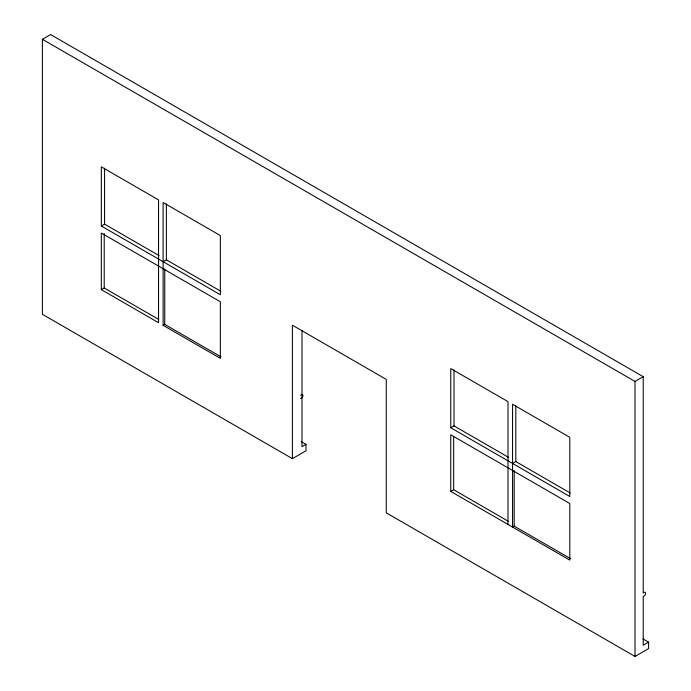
<?xml version="1.0" encoding="UTF-8"?>
<svg xmlns="http://www.w3.org/2000/svg" width="691" height="691" viewBox="0 0 691 691"><rect width="100%" height="100%" fill="white"/><g stroke="black" fill="none" stroke-linecap="round" stroke-linejoin="round"><path stroke-width="1.04" d="M300.628 395.217L302.2 394.414A2.298 1.33 -60 0 1 302.2 397.593L300.628 398.595M292.405 458.651L42.393 314.301L42.393 39.292L50.607 34.55L643.226 376.699L643.226 593.025A2.298 1.33 -60 0 1 645.567 593.362A2.298 1.33 -60 0 1 643.226 596.402L643.226 645.264L648.607 642.155L648.607 648.599L635.012 656.45L386.269 512.843L386.269 379.402L292.405 325.211L292.405 458.651L306.001 450.8L306.001 444.356L301.336 441.661M101.318 226.017L220.351 294.737L220.351 235.562L163.119 202.523L163.119 325.323L220.351 358.361L220.351 301.768L101.318 233.048L101.318 289.641L158.55 322.688L158.55 199.889L101.318 166.842L101.318 226.017L104.566 224.143L159.025 255.584M101.318 289.641L104.211 287.974L158.671 319.415M163.119 261.699L166.367 259.825L220.826 291.265M163.119 325.323L164.743 324.381L221.051 356.893M306.001 444.356L301.993 446.671L301.993 330.35M507.997 524.434L507.997 401.635L450.765 368.597L450.765 427.764L454.013 425.889L508.472 457.338M42.393 39.292L635.012 381.441L643.226 376.699M450.765 491.396L569.799 560.116L569.799 503.523L450.765 434.794L450.765 491.396L453.659 489.72L508.118 521.169M512.567 463.445L515.806 461.571L570.274 493.011M570.498 558.648L514.19 526.136L512.567 527.069L512.567 404.27L569.799 437.317L569.799 496.492L450.765 427.764M643.019 638.933L648.607 642.155M635.012 381.441L635.012 656.45M515.806 405.626L515.806 461.571M514.19 470.606L514.19 526.136M454.013 369.944L454.013 425.889M453.659 436.332L453.659 489.72M166.367 203.871L166.367 259.825M164.743 268.859L164.743 324.381M104.566 168.198L104.566 224.143M104.211 233.515L104.211 287.974"/></g></svg>
